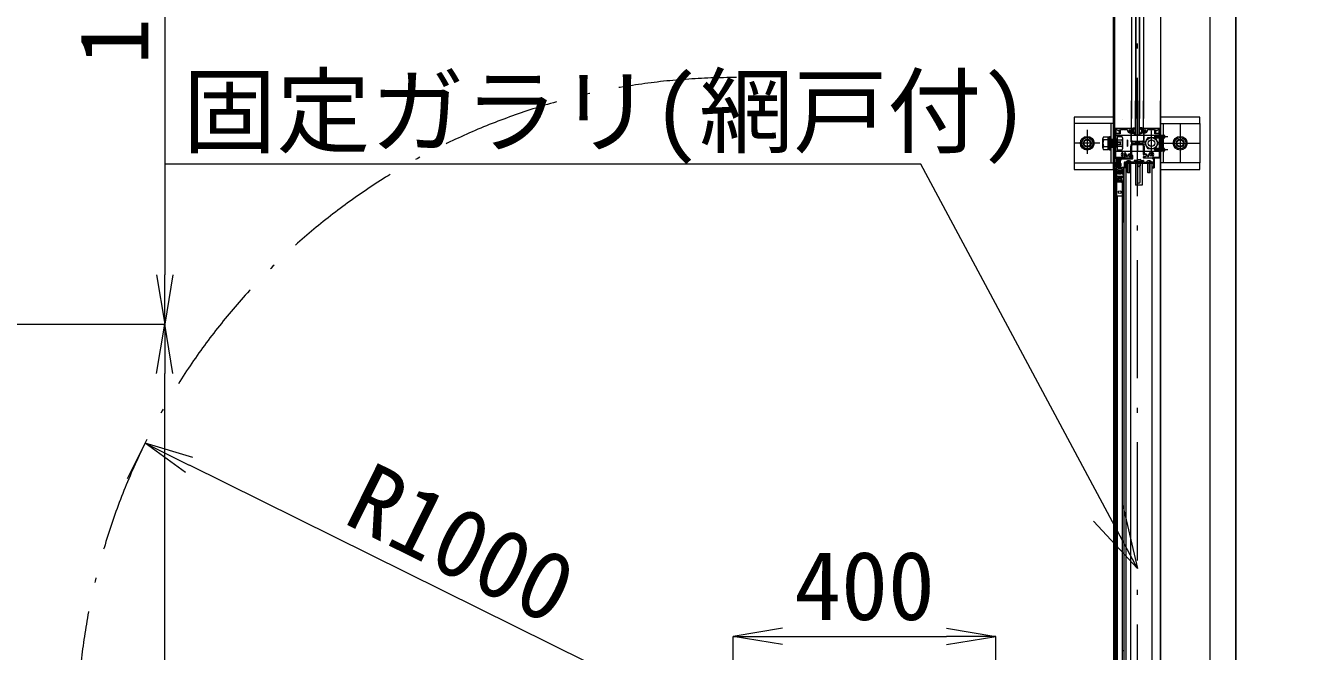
# Model space of a CAD drawing. Header units: millimetres. Extents: x -13466 to 37833, y -11727 to 34084.
# Drawn here: x 8588 to 10538, y 12564 to 13517 of the extents above; entities that cross this region are included whole.
import ezdxf

# ---------------------------------------------------------------- set-up
doc = ezdxf.new("R2010")
doc.units = ezdxf.units.MM
doc.header["$LTSCALE"] = 30
doc.header["$PDSIZE"] = 300
doc.linetypes.add('SXF_一点短鎖線', pattern=[9.25, 6, -1.5, 0.25, -1.5])
for name, color, linetype, lineweight in [('D-BMK', 2, 'SXF_一点短鎖線', 13), ('D-STR-DIM', 7, 'Continuous', 13), ('D-STR-HTXT', 7, 'Continuous', 13), ('D-STR-STR1', 2, 'Continuous', 13), ('D-STR-TXT', 7, 'Continuous', 13)]:
    doc.layers.add(name, color=color, linetype=linetype, lineweight=lineweight)
doc.styles.add('MS ゴシック', font='MS Gothic.ttf')
doc.dimstyles.new('DIM-30-F', dxfattribs={"dimscale": 30, "dimtxt": 3.5, "dimasz": 2.5, "dimexe": 0, "dimexo": 2, "dimgap": 0.8, "dimtad": 1, "dimdec": 0, "dimzin": 0, "dimdsep": 46, "dimtxsty": 'MS ゴシック', "dimblk": 'OPEN', "dimcen": 0.1, "dimaunit": 1, "dimadec": 4, "dimazin": 0, "dimtfac": 1, "dimtdec": 0, "dimtmove": 2, "dimatfit": 3, "dimldrblk": 'OPEN', "dimfxl": 1, "dimtolj": 1, "dimtzin": 0, "dimlwd": -1, "dimlwe": -1, "dimarcsym": 2})

# ---------------------------------------------------------------- blocks, each defined once
blk = doc.blocks.new('_Open')
at = {"color": 0, "linetype": 'ByBlock', "lineweight": -2}
for p, q in [((-1, 0.167), (0, 0)), ((-1, -0.167), (0, 0)), ((0, 0), (-1, 0))]:
    blk.add_line(p, q, dxfattribs=at)
blk = doc.blocks.new('*D17')
at = {"layer": 'D-STR-DIM', "color": 0, "transparency": 16777216}
for p, q in [((9606.3, 11838), (9373.9, 11838)), ((9373.9, 11713), (9373.9, 11763)), ((9606.3, 11638), (9373.9, 11638))]:
    blk.add_line(p, q, dxfattribs=at)
at = {"layer": 'Defpoints', "color": 0, "transparency": 16777216}
for p in [(9373.9, 11838), (9666.3, 11838), (9666.3, 11638)]:
    blk.add_point(p, dxfattribs=at)
at = {"layer": 'D-STR-DIM', "color": 0, "transparency": 16777216, "xscale": 75, "yscale": 75, "zscale": 75}
for p, rotation in [((9373.9, 11838), 90), ((9373.9, 11638), 270)]:
    blk.add_blockref('_Open', p, dxfattribs=dict(at, rotation=rotation))
at = {"layer": 'D-STR-DIM', "color": 0, "transparency": 16777216, "insert": (9330.1, 11738), "char_height": 105, "width": 28708.573, "attachment_point": 5, "rotation": 90, "style": 'MS ゴシック'}
blk.add_mtext('\\A1;200', dxfattribs=at)
blk = doc.blocks.new('*D18')
at = {"layer": 'D-STR-DIM', "color": 0, "transparency": 16777216}
for p, q in [((9606.3, 12438), (9373.9, 12438)), ((9373.9, 12363), (9373.9, 11913)), ((9606.3, 11838), (9373.9, 11838))]:
    blk.add_line(p, q, dxfattribs=at)
at = {"layer": 'Defpoints', "color": 0, "transparency": 16777216}
for p in [(9666.3, 12438), (9373.9, 11838), (9666.3, 11838)]:
    blk.add_point(p, dxfattribs=at)
at = {"layer": 'D-STR-DIM', "color": 0, "transparency": 16777216, "xscale": 75, "yscale": 75, "zscale": 75}
for p, rotation in [((9373.9, 12438), 90), ((9373.9, 11838), 270)]:
    blk.add_blockref('_Open', p, dxfattribs=dict(at, rotation=rotation))
at = {"layer": 'D-STR-DIM', "color": 0, "transparency": 16777216, "insert": (9297.4, 12138), "char_height": 105, "width": 28708.573, "attachment_point": 5, "rotation": 90, "style": 'MS ゴシック'}
blk.add_mtext('\\A1;600', dxfattribs=at)
blk = doc.blocks.new('*D19')
at = {"layer": 'D-STR-DIM', "color": 0, "transparency": 16777216}
for p, q in [((9666.3, 12498), (9666.3, 12587)), ((9741.3, 12587), (9991.3, 12587)), ((10066.3, 12498), (10066.3, 12587))]:
    blk.add_line(p, q, dxfattribs=at)
at = {"layer": 'Defpoints', "color": 0, "transparency": 16777216}
for p in [(10066.3, 12587), (9666.3, 12438), (10066.3, 12438)]:
    blk.add_point(p, dxfattribs=at)
at = {"layer": 'D-STR-DIM', "color": 0, "transparency": 16777216, "xscale": 75, "yscale": 75, "zscale": 75, "rotation": 180}
blk.add_blockref('_Open', (9666.3, 12587), dxfattribs=at)
at = {"layer": 'D-STR-DIM', "color": 0, "transparency": 16777216, "xscale": 75, "yscale": 75, "zscale": 75}
blk.add_blockref('_Open', (10066.3, 12587), dxfattribs=at)
at = {"layer": 'D-STR-DIM', "color": 0, "transparency": 16777216, "insert": (9866.3, 12663.5), "char_height": 105, "width": 28854.797, "attachment_point": 5, "style": 'MS ゴシック'}
blk.add_mtext('\\A1;400', dxfattribs=at)
blk = doc.blocks.new('*D20')
at = {"layer": 'D-STR-DIM', "color": 0, "transparency": 16777216}
for p, q in [((8743.3, 12827.5), (8769.9, 12881.2)), ((8837.1, 12848), (9599.1, 12471.3)), ((9692.9, 12491.8), (9666.3, 12438))]:
    blk.add_line(p, q, dxfattribs=at)
at = {"layer": 'Defpoints', "color": 0, "transparency": 16777216}
for p in [(8769.9, 12881.2), (9666.3, 12438), (9666.3, 12438)]:
    blk.add_point(p, dxfattribs=at)
at = {"layer": 'D-STR-DIM', "color": 0, "transparency": 16777216, "xscale": 75, "yscale": 75, "zscale": 75}
for p, rotation in [((8769.9, 12881.2), 153.6900675261025), ((9666.3, 12438), 333.6900675261025)]:
    blk.add_blockref('_Open', p, dxfattribs=dict(at, rotation=rotation))
at = {"layer": 'D-STR-DIM', "color": 0, "transparency": 16777216, "insert": (9252, 12728.2), "char_height": 105, "width": 46998.713, "attachment_point": 5, "rotation": 333.6901, "style": 'MS ゴシック'}
blk.add_mtext('\\A1;R1000', dxfattribs=at)
blk = doc.blocks.new('*D21')
at = {"layer": 'D-STR-DIM', "color": 0, "transparency": 16777216}
for p, q in [((8392.3, 13062.4), (8799.8, 13062.4)), ((8799.8, 11713), (8799.8, 12987.4)), ((8784.9, 11638), (8799.8, 11638))]:
    blk.add_line(p, q, dxfattribs=at)
at = {"layer": 'Defpoints', "color": 0, "transparency": 16777216}
for p in [(8332.3, 13062.4), (8799.8, 13062.4), (8724.9, 11638)]:
    blk.add_point(p, dxfattribs=at)
at = {"layer": 'D-STR-DIM', "color": 0, "transparency": 16777216, "xscale": 75, "yscale": 75, "zscale": 75}
for p, rotation in [((8799.8, 13062.4), 90), ((8799.8, 11638), 270)]:
    blk.add_blockref('_Open', p, dxfattribs=dict(at, rotation=rotation))
at = {"layer": 'D-STR-DIM', "color": 0, "transparency": 16777216, "insert": (8723.3, 12350.2), "char_height": 105, "width": 40711.096, "attachment_point": 5, "rotation": 90, "style": 'MS ゴシック'}
blk.add_mtext('\\A1;1424', dxfattribs=at)
blk = doc.blocks.new('*D22')
at = {"layer": 'D-STR-DIM', "color": 0, "transparency": 16777216}
for p, q in [((8392.3, 14138), (8799.8, 14138)), ((8799.8, 14063), (8799.8, 13137.4)), ((8392.3, 13062.4), (8799.8, 13062.4))]:
    blk.add_line(p, q, dxfattribs=at)
at = {"layer": 'Defpoints', "color": 0, "transparency": 16777216}
for p in [(8332.3, 14138), (8332.3, 13062.4), (8799.8, 13062.4)]:
    blk.add_point(p, dxfattribs=at)
at = {"layer": 'D-STR-DIM', "color": 0, "transparency": 16777216, "xscale": 75, "yscale": 75, "zscale": 75}
for p, rotation in [((8799.8, 14138), 90), ((8799.8, 13062.4), 270)]:
    blk.add_blockref('_Open', p, dxfattribs=dict(at, rotation=rotation))
at = {"layer": 'D-STR-DIM', "color": 0, "transparency": 16777216, "insert": (8723.3, 13600.2), "char_height": 105, "width": 38822.375, "attachment_point": 5, "rotation": 90, "style": 'MS ゴシック'}
blk.add_mtext('\\A1;1076', dxfattribs=at)

msp = doc.modelspace()

# ---------------------------------------------------------------- linework, layer by layer
at = {"layer": 'D-BMK', "linetype": 'SXF_一点短鎖線', "lineweight": 9}
msp.add_line((10282.306, 10482.586), (10282.306, 14994.642), dxfattribs=at)
at = {"layer": 'D-STR-HTXT', "linetype": 'Continuous'}
msp.add_line((10432.306, 11488.012), (10432.306, 14288.012), dxfattribs=at)
for points in [[(6032.306, 14288.012), (10432.306, 14288.012), (10432.306, 11488.012), (6032.306, 11488.012), (6032.306, 14288.012)], [(10282.306, 12690.158), (9952.058, 13306.012), (8801.533, 13306.012)], [(10260.124, 12786.241), (10282.306, 12690.158), (10215.055, 12762.277)]]:
    msp.add_lwpolyline(points, dxfattribs=at)
at = {"layer": 'D-STR-STR1', "linetype": 'Continuous'}
for p, q in [((10392.307, 14248.012), (10392.307, 11528.012)), ((10247.305, 14143.01), (10247.305, 11633.011)), ((10317.305, 14143.01), (10317.305, 11633.011)), ((10247.306, 13360.512), (10247.306, 14103.013)), ((10245.807, 14088.011), (10245.807, 11689.513)), ((10247.306, 14093.313), (10247.306, 13360.512)), ((10273.306, 13720.829), (10273.306, 13375.608)), ((10279.306, 13730.029), (10279.306, 13375.608)), ((10279.806, 13730.029), (10279.806, 13375.608)), ((10284.806, 13730.029), (10284.806, 13375.608)), ((10285.306, 13730.029), (10285.306, 13375.608)), ((10291.306, 13720.829), (10291.306, 13375.608)), ((10245.806, 13352.712), (10245.806, 13658.012)), ((10247.306, 13660.212), (10247.306, 13350.512)), ((10247.306, 13641.512), (10247.306, 13369.212)), ((10317.306, 13615.812), (10317.306, 13375.608)), ((10245.806, 13407.962), (10245.806, 13412.128)), ((10245.806, 13407.962), (10245.806, 13411.962)), ((10247.306, 13412.816), (10247.306, 13407.962)), ((10247.306, 13360.212), (10247.306, 13402.818)), ((10273.306, 13359.712), (10273.306, 13402.818)), ((10279.306, 13350.512), (10279.306, 13402.818)), ((10279.806, 13350.512), (10279.806, 13402.818)), ((10284.806, 13350.512), (10284.806, 13402.818)), ((10285.306, 13350.512), (10285.306, 13402.818)), ((10291.306, 13359.712), (10291.306, 13402.818)), ((10317.306, 13360.212), (10317.306, 13402.818)), ((10247.306, 13389.083), (10247.306, 13389.091)), ((10317.306, 13397.004), (10317.306, 13397.045)), ((10317.306, 13381.422), (10317.306, 13381.381)), ((10245.806, 13372.883), (10245.636, 13372.712)), ((10247.306, 13350.512), (10247.306, 13375.608)), ((10247.306, 13315.812), (10247.306, 13360.212)), ((10247.606, 13360.512), (10250.306, 13360.512)), ((10272.506, 13360.512), (10247.606, 13360.512)), ((10250.306, 13360.512), (10250.306, 13359.512)), ((10272.506, 13360.512), (10250.406, 13360.512)), ((10250.406, 13360.512), (10250.406, 13359.712)), ((10260.156, 13374.263), (10260.156, 13374.239)), ((10260.156, 13374.263), (10260.156, 13374.239)), ((10272.306, 13360.512), (10273.306, 13360.512)), ((10272.47, 13360.819), (10278.656, 13361.958)), ((10273.306, 13357.962), (10273.306, 13360.512)), ((10273.514, 13361.011), (10274.013, 13360.512)), ((10274.013, 13360.512), (10276.324, 13358.202)), ((10275.007, 13361.286), (10275.781, 13360.512)), ((10275.781, 13360.512), (10277.175, 13359.118)), ((10279.306, 13361.162), (10276.46, 13358.433)), ((10276.5, 13361.561), (10277.548, 13360.512)), ((10277.548, 13360.512), (10278.077, 13359.983)), ((10277.993, 13361.836), (10278.98, 13360.849)), ((10285.306, 13361.481), (10285.306, 13361.162)), ((10285.306, 13361.162), (10288.153, 13358.433)), ((10286.62, 13361.836), (10285.633, 13360.849)), ((10292.143, 13360.819), (10285.956, 13361.958)), ((10287.065, 13360.512), (10286.536, 13359.983)), ((10288.113, 13361.561), (10287.065, 13360.512)), ((10288.832, 13360.512), (10287.438, 13359.118)), ((10290.6, 13360.512), (10288.289, 13358.202)), ((10289.606, 13361.286), (10288.832, 13360.512)), ((10291.099, 13361.011), (10290.6, 13360.512)), ((10292.306, 13360.512), (10291.306, 13360.512)), ((10291.306, 13357.962), (10291.306, 13360.512)), ((10314.206, 13360.512), (10292.106, 13360.512)), ((10317.006, 13360.512), (10292.106, 13360.512)), ((10314.206, 13359.712), (10314.206, 13360.512)), ((10314.306, 13359.512), (10314.306, 13360.512)), ((10314.306, 13360.512), (10317.006, 13360.512)), ((10317.306, 13360.212), (10317.306, 13315.812)), ((10247.306, 13334.512), (10247.306, 13341.512)), ((10247.306, 13341.512), (10248.806, 13340.012)), ((10255.706, 13352.312), (10248.706, 13352.312)), ((10248.706, 13352.312), (10248.706, 13317.912)), ((10248.706, 13350.512), (10318.706, 13350.512)), ((10248.706, 13325.512), (10248.706, 13350.512)), ((10251.706, 13344.012), (10248.706, 13344.012)), ((10251.706, 13339.898), (10248.706, 13342.898)), ((10251.706, 13338.13), (10248.706, 13341.13)), ((10250.306, 13359.512), (10249.306, 13359.512)), ((10249.306, 13359.512), (10249.306, 13354.512)), ((10251.706, 13341.665), (10249.36, 13344.012)), ((10250.306, 13353.512), (10253.806, 13353.512)), ((10250.406, 13359.712), (10252.506, 13357.612)), ((10251.706, 13343.433), (10251.127, 13344.012)), ((10251.706, 13325.512), (10251.706, 13350.512)), ((10258.974, 13348.012), (10251.706, 13348.012)), ((10251.706, 13328.012), (10251.706, 13348.012)), ((10251.706, 13343.012), (10258.974, 13343.012)), ((10252.506, 13357.612), (10254.106, 13357.612)), ((10254.106, 13357.612), (10254.106, 13358.512)), ((10254.106, 13358.512), (10256.406, 13358.512)), ((10254.306, 13356.912), (10254.306, 13358.412)), ((10254.306, 13358.412), (10255.706, 13358.412)), ((10254.806, 13356.912), (10254.306, 13356.912)), ((10254.806, 13354.512), (10254.806, 13356.912)), ((10256.006, 13358.112), (10256.006, 13352.612)), ((10256.406, 13358.512), (10256.406, 13359.112)), ((10256.406, 13359.112), (10260.848, 13359.112)), ((10259.831, 13330.512), (10259.831, 13345.512)), ((10261.765, 13359.112), (10266.106, 13359.112)), ((10267.806, 13342.012), (10266.806, 13343.012)), ((10266.806, 13343.012), (10266.806, 13333.012)), ((10267.106, 13358.112), (10267.106, 13356.912)), ((10267.806, 13334.012), (10267.806, 13342.012)), ((10269.498, 13357.956), (10271.256, 13356.198)), ((10273.306, 13357.962), (10269.507, 13357.962)), ((10269.906, 13358.312), (10272.306, 13358.312)), ((10269.906, 13358.312), (10272.306, 13358.312)), ((10272.306, 13355.512), (10269.906, 13355.512)), ((10272.306, 13355.512), (10269.906, 13355.512)), ((10269.906, 13354.112), (10270.906, 13354.112)), ((10270.623, 13356.198), (10273.306, 13356.198)), ((10271.259, 13357.962), (10273.024, 13356.198)), ((10271.906, 13353.112), (10271.906, 13342.512)), ((10272.306, 13358.312), (10272.306, 13358.112)), ((10272.306, 13358.312), (10272.306, 13358.112)), ((10272.306, 13358.112), (10272.506, 13358.112)), ((10272.306, 13358.112), (10272.506, 13358.112)), ((10272.506, 13355.712), (10272.306, 13355.712)), ((10272.306, 13355.712), (10272.306, 13355.512)), ((10272.506, 13355.712), (10272.306, 13355.712)), ((10272.306, 13355.712), (10272.306, 13355.512)), ((10273.027, 13357.962), (10279, 13351.99)), ((10273.306, 13358.912), (10273.306, 13359.712)), ((10273.306, 13358.912), (10273.306, 13359.712)), ((10273.306, 13359.451), (10276.306, 13356.451)), ((10273.306, 13356.198), (10273.306, 13353.717)), ((10273.306, 13355.915), (10276.567, 13352.654)), ((10273.306, 13342.512), (10273.306, 13354.912)), ((10273.306, 13342.512), (10273.306, 13354.912)), ((10273.306, 13354.148), (10273.946, 13353.508)), ((10273.306, 13353.717), (10278.652, 13351.976)), ((10276.306, 13358.072), (10276.306, 13355.853)), ((10279.306, 13352.762), (10276.46, 13355.492)), ((10279.306, 13352.451), (10279.306, 13352.762)), ((10285.306, 13350.512), (10279.306, 13350.512)), ((10282.306, 13329.918), (10282.306, 13352.227)), ((10285.306, 13352.762), (10288.153, 13355.492)), ((10285.306, 13352.451), (10285.306, 13352.762)), ((10291.586, 13357.962), (10285.613, 13351.99)), ((10291.306, 13353.717), (10285.961, 13351.976)), ((10291.306, 13355.915), (10288.046, 13352.654)), ((10291.306, 13359.451), (10288.306, 13356.451)), ((10288.306, 13358.072), (10288.306, 13355.853)), ((10291.306, 13354.148), (10290.667, 13353.508)), ((10291.306, 13359.712), (10291.306, 13358.912)), ((10291.306, 13359.712), (10291.306, 13358.912)), ((10291.306, 13357.962), (10295.106, 13357.962)), ((10291.306, 13356.198), (10291.306, 13353.717)), ((10293.99, 13356.198), (10291.306, 13356.198)), ((10291.306, 13354.912), (10291.306, 13342.512)), ((10291.306, 13354.912), (10291.306, 13342.512)), ((10293.353, 13357.962), (10291.589, 13356.198)), ((10292.106, 13358.112), (10292.306, 13358.112)), ((10292.106, 13358.112), (10292.306, 13358.112)), ((10292.306, 13355.712), (10292.106, 13355.712)), ((10292.306, 13355.712), (10292.106, 13355.712)), ((10292.306, 13358.112), (10292.306, 13358.312)), ((10292.306, 13358.312), (10294.706, 13358.312)), ((10292.306, 13358.112), (10292.306, 13358.312)), ((10292.306, 13358.312), (10294.706, 13358.312)), ((10292.306, 13355.512), (10292.306, 13355.712)), ((10292.306, 13355.512), (10292.306, 13355.712)), ((10294.706, 13355.512), (10292.306, 13355.512)), ((10294.706, 13355.512), (10292.306, 13355.512)), ((10292.706, 13342.512), (10292.706, 13353.112)), ((10295.115, 13357.956), (10293.356, 13356.198)), ((10293.706, 13354.112), (10294.706, 13354.112)), ((10293.706, 13338.012), (10298.706, 13346.673)), ((10297.506, 13356.912), (10297.506, 13358.112)), ((10298.506, 13359.112), (10302.848, 13359.112)), ((10298.706, 13346.673), (10308.706, 13346.673)), ((10303.706, 13318.674), (10303.706, 13357.351)), ((10303.765, 13359.112), (10308.206, 13359.112)), ((10308.206, 13359.112), (10308.206, 13358.512)), ((10308.206, 13358.512), (10310.506, 13358.512)), ((10308.306, 13348.012), (10310.306, 13350.012)), ((10308.306, 13348.012), (10310.306, 13346.012)), ((10308.606, 13352.612), (10308.606, 13358.112)), ((10308.706, 13346.673), (10313.706, 13338.012)), ((10308.906, 13358.412), (10310.306, 13358.412)), ((10315.906, 13352.312), (10308.906, 13352.312)), ((10310.306, 13356.912), (10309.806, 13356.912)), ((10309.806, 13356.912), (10309.806, 13354.512)), ((10310.306, 13358.412), (10310.306, 13356.912)), ((10310.506, 13358.512), (10310.506, 13357.612)), ((10310.506, 13357.612), (10312.106, 13357.612)), ((10310.806, 13353.512), (10314.306, 13353.512)), ((10312.106, 13357.612), (10314.206, 13359.712)), ((10315.306, 13359.512), (10314.306, 13359.512)), ((10315.306, 13354.512), (10315.306, 13359.512)), ((10315.906, 13317.912), (10315.906, 13352.312)), ((10317.306, 13358.012), (10317.306, 13318.012)), ((10318.706, 13350.512), (10318.706, 13325.512)), ((10247.306, 13334.512), (10248.806, 13336.012)), ((10248.706, 13340.012), (10251.706, 13340.012)), ((10250.056, 13338.012), (10248.706, 13339.362)), ((10251.706, 13334.594), (10248.706, 13337.594)), ((10248.706, 13336.012), (10251.706, 13336.012)), ((10251.706, 13332.827), (10248.706, 13335.827)), ((10250.753, 13332.012), (10248.706, 13334.059)), ((10248.985, 13332.012), (10248.706, 13332.291)), ((10251.706, 13332.012), (10248.706, 13332.012)), ((10318.706, 13325.512), (10248.706, 13325.512)), ((10248.806, 13336.012), (10248.806, 13340.012)), ((10248.806, 13340.012), (10256.204, 13340.012)), ((10248.806, 13339.512), (10256.806, 13339.512)), ((10248.806, 13336.512), (10256.806, 13336.512)), ((10248.806, 13336.012), (10256.204, 13336.012)), ((10251.706, 13336.362), (10250.056, 13338.012)), ((10258.974, 13333.012), (10251.706, 13333.012)), ((10251.706, 13328.012), (10258.974, 13328.012)), ((10256.704, 13339.512), (10256.204, 13340.012)), ((10256.204, 13336.012), (10256.704, 13336.512)), ((10256.306, 13336.012), (10256.306, 13340.012)), ((10256.806, 13336.512), (10256.806, 13339.512)), ((10259.113, 13321.512), (10258.806, 13321.012)), ((10259.806, 13322.012), (10259.306, 13321.512)), ((10259.306, 13316.012), (10259.306, 13321.512)), ((10263.306, 13321.512), (10259.306, 13321.512)), ((10259.806, 13316.012), (10259.806, 13322.012)), ((10259.806, 13322.012), (10262.806, 13322.012)), ((10262.806, 13316.012), (10262.806, 13322.012)), ((10263.306, 13321.512), (10262.806, 13322.012)), ((10263.306, 13316.012), (10263.306, 13321.512)), ((10263.806, 13321.012), (10263.5, 13321.512)), ((10266.806, 13333.012), (10267.806, 13334.012)), ((10269.906, 13321.912), (10271.106, 13321.912)), ((10271.906, 13322.712), (10271.906, 13333.512)), ((10272.653, 13338.012), (10291.304, 13338.012)), ((10273.306, 13333.512), (10273.306, 13321.112)), ((10281.848, 13340.512), (10275.306, 13340.512)), ((10275.306, 13336.912), (10275.306, 13338.512)), ((10275.306, 13338.512), (10276.806, 13338.512)), ((10281.848, 13335.512), (10275.306, 13335.512)), ((10275.906, 13338.512), (10277.306, 13338.512)), ((10276.806, 13338.512), (10276.806, 13337.512)), ((10276.806, 13337.512), (10282.306, 13337.512)), ((10277.306, 13338.512), (10277.306, 13338.212)), ((10277.306, 13338.212), (10278.806, 13338.212)), ((10278.806, 13338.212), (10278.806, 13339.112)), ((10278.806, 13339.112), (10285.806, 13339.112)), ((10282.306, 13339.035), (10282.306, 13326.171)), ((10282.306, 13337.512), (10287.806, 13337.512)), ((10289.306, 13340.512), (10282.765, 13340.512)), ((10289.306, 13335.512), (10282.765, 13335.512)), ((10285.806, 13339.112), (10285.806, 13338.212)), ((10285.806, 13338.212), (10287.306, 13338.212)), ((10287.306, 13338.212), (10287.306, 13338.512)), ((10287.306, 13338.512), (10288.706, 13338.512)), ((10287.806, 13337.512), (10287.806, 13338.512)), ((10287.806, 13338.512), (10289.306, 13338.512)), ((10289.306, 13338.512), (10289.306, 13336.912)), ((10291.306, 13321.112), (10291.306, 13333.512)), ((10292.706, 13333.512), (10292.706, 13322.712)), ((10293.506, 13321.912), (10294.706, 13321.912)), ((10298.706, 13329.352), (10293.706, 13338.012)), ((10308.706, 13329.352), (10298.706, 13329.352)), ((10301.113, 13321.512), (10300.806, 13321.012)), ((10305.806, 13321.012), (10305.5, 13321.512)), ((10308.306, 13328.012), (10310.306, 13330.012)), ((10308.306, 13328.012), (10310.306, 13326.012)), ((10313.706, 13338.012), (10308.706, 13329.352)), ((10247.306, 13315.812), (10247.306, 13315.512)), ((10247.606, 13315.512), (10272.506, 13315.512)), ((10272.506, 13315.512), (10247.606, 13315.512)), ((10247.706, 13307.262), (10247.706, 13303.762)), ((10250.306, 13308.762), (10249.206, 13308.762)), ((10250.306, 13302.262), (10249.206, 13302.262)), ((10249.706, 13316.912), (10258.174, 13316.912)), ((10250.306, 13299.512), (10250.306, 13315.512)), ((10250.306, 13308.762), (10250.306, 13302.262)), ((10250.306, 13307.262), (10256.806, 13307.262)), ((10250.306, 13306.762), (10257.306, 13306.762)), ((10250.306, 13304.262), (10257.306, 13304.262)), ((10250.306, 13303.762), (10256.806, 13303.762)), ((10251.806, 13315.512), (10251.806, 13305.812)), ((10251.806, 13315.512), (10251.806, 13305.812)), ((10273.506, 13315.512), (10251.806, 13315.512)), ((10251.806, 13301.512), (10251.806, 13309.512)), ((10251.806, 13305.212), (10251.806, 13300.512)), ((10253.306, 13313.512), (10253.306, 13310.512)), ((10253.806, 13310.512), (10253.306, 13310.512)), ((10253.306, 13309.512), (10253.806, 13309.512)), ((10253.306, 13309.512), (10253.306, 13301.512)), ((10258.506, 13314.012), (10253.806, 13314.012)), ((10254.306, 13313.012), (10256.806, 13313.012)), ((10254.306, 13300.512), (10254.306, 13313.012)), ((10255.806, 13312.012), (10255.806, 13301.712)), ((10256.806, 13312.012), (10255.806, 13312.012)), ((10255.806, 13301.712), (10262.106, 13301.712)), ((10256.806, 13307.262), (10256.806, 13303.762)), ((10256.806, 13307.262), (10257.306, 13306.762)), ((10257.306, 13304.262), (10256.806, 13303.762)), ((10259.306, 13316.012), (10257.306, 13314.012)), ((10265.306, 13314.012), (10257.306, 13314.012)), ((10257.306, 13304.262), (10257.306, 13306.762)), ((10258.806, 13321.012), (10259.113, 13320.512)), ((10274.206, 13314.012), (10259.106, 13314.012)), ((10263.306, 13316.012), (10259.306, 13316.012)), ((10260.806, 13318.819), (10261.306, 13318.512)), ((10261.306, 13318.512), (10261.806, 13318.819)), ((10262.106, 13308.512), (10262.106, 13301.712)), ((10268.506, 13309.012), (10262.606, 13309.012)), ((10263.306, 13316.012), (10265.306, 13314.012)), ((10263.306, 13307.512), (10306.606, 13307.512)), ((10263.306, 13301.512), (10263.306, 13307.512)), ((10263.5, 13320.512), (10263.806, 13321.012)), ((10264.306, 13307.512), (10264.306, 12468.512)), ((10265.056, 13321.012), (10265.056, 13318.537)), ((10265.306, 13309.012), (10265.306, 13309.726)), ((10267.056, 13293.512), (10267.056, 13309.012)), ((10267.106, 13318.537), (10267.106, 13319.112)), ((10267.556, 13293.012), (10267.556, 13309.012)), ((10277.106, 13309.012), (10269.106, 13309.012)), ((10272.306, 13320.512), (10269.906, 13320.512)), ((10269.906, 13317.712), (10272.306, 13317.712)), ((10270.056, 13293.012), (10270.056, 13309.012)), ((10270.556, 13293.512), (10270.556, 13309.012)), ((10274.206, 13320.112), (10271.706, 13320.112)), ((10273.506, 13318.112), (10271.706, 13318.112)), ((10271.806, 13307.512), (10271.806, 12468.512)), ((10272.306, 13320.312), (10272.306, 13320.512)), ((10272.506, 13320.312), (10272.306, 13320.312)), ((10272.306, 13317.712), (10272.306, 13317.912)), ((10272.306, 13317.912), (10272.506, 13317.912)), ((10272.306, 13309.012), (10272.306, 13309.726)), ((10273.306, 13317.112), (10273.306, 13316.312)), ((10273.506, 13318.112), (10273.506, 13315.512)), ((10274.706, 13319.612), (10274.706, 13314.512)), ((10277.106, 13311.512), (10277.106, 13309.012)), ((10279.506, 13312.012), (10277.606, 13312.012)), ((10279.506, 13310.812), (10278.306, 13310.812)), ((10278.306, 13310.812), (10278.306, 13309.012)), ((10284.006, 13309.012), (10278.306, 13309.012)), ((10279.306, 13310.612), (10279.306, 13274.012)), ((10279.306, 13310.612), (10289.306, 13310.612)), ((10279.306, 13310.612), (10279.306, 13309.012)), ((10280.806, 13310.612), (10280.806, 13311.712)), ((10280.806, 13310.612), (10287.806, 13310.612)), ((10280.806, 13310.612), (10287.806, 13310.612)), ((10282.306, 13313.212), (10286.306, 13313.212)), ((10282.306, 13310.612), (10282.306, 13303.112)), ((10282.306, 13303.112), (10282.806, 13302.612)), ((10282.306, 13303.112), (10286.306, 13303.112)), ((10282.806, 13310.612), (10282.806, 13302.612)), ((10285.806, 13302.612), (10282.806, 13302.612)), ((10290.306, 13309.012), (10284.606, 13309.012)), ((10285.806, 13310.612), (10285.806, 13302.612)), ((10285.806, 13302.612), (10286.306, 13303.112)), ((10286.207, 13310.612), (10287.807, 13309.012)), ((10286.306, 13310.612), (10286.306, 13303.112)), ((10287.621, 13310.612), (10289.221, 13309.012)), ((10287.806, 13310.612), (10287.806, 13311.712)), ((10289.106, 13312.012), (10291.006, 13312.012)), ((10289.106, 13310.812), (10290.306, 13310.812)), ((10289.306, 13310.612), (10289.306, 13274.012)), ((10289.306, 13310.612), (10289.306, 13309.012)), ((10290.306, 13310.812), (10290.306, 13309.012)), ((10291.306, 13316.312), (10291.306, 13317.112)), ((10291.506, 13311.512), (10291.506, 13309.012)), ((10291.506, 13309.012), (10299.506, 13309.012)), ((10292.306, 13320.312), (10292.106, 13320.312)), ((10292.106, 13317.912), (10292.306, 13317.912)), ((10317.006, 13315.512), (10292.106, 13315.512)), ((10294.706, 13320.512), (10292.306, 13320.512)), ((10292.306, 13320.512), (10292.306, 13320.312)), ((10292.306, 13317.912), (10292.306, 13317.712)), ((10292.306, 13317.712), (10294.706, 13317.712)), ((10296.306, 13309.012), (10296.306, 13309.726)), ((10297.506, 13319.112), (10297.506, 13318.537)), ((10298.056, 13293.512), (10298.056, 13309.012)), ((10298.556, 13293.012), (10298.556, 13309.012)), ((10299.556, 13318.537), (10299.556, 13321.012)), ((10306.606, 13309.012), (10300.106, 13309.012)), ((10300.806, 13321.012), (10301.113, 13320.512)), ((10301.056, 13293.012), (10301.056, 13309.012)), ((10301.556, 13293.512), (10301.556, 13309.012)), ((10302.806, 13318.819), (10303.306, 13318.512)), ((10303.306, 13318.512), (10303.806, 13318.819)), ((10303.306, 13309.012), (10303.306, 13309.726)), ((10304.306, 13307.512), (10304.306, 12468.512)), ((10307.806, 13315.512), (10305.306, 13315.512)), ((10306.606, 13314.512), (10305.306, 13314.512)), ((10305.5, 13320.512), (10305.806, 13321.012)), ((10306.439, 13316.912), (10314.906, 13316.912)), ((10306.606, 13314.512), (10306.606, 13309.012)), ((10306.606, 13307.512), (10306.606, 13301.512)), ((10307.806, 13315.512), (10307.806, 13300.512)), ((10317.306, 13315.812), (10317.306, 13315.002)), ((10317.306, 12460.212), (10317.306, 13314.204)), ((10248.806, 13286.012), (10248.806, 13299.012)), ((10248.806, 12490.012), (10248.806, 13286.012)), ((10249.306, 13299.512), (10250.306, 13299.512)), ((10249.306, 13285.512), (10250.806, 13285.512)), ((10252.806, 13294.512), (10249.806, 13294.512)), ((10249.806, 13294.512), (10249.806, 13292.012)), ((10249.806, 13292.012), (10251.306, 13292.012)), ((10250.006, 13295.512), (10250.006, 13298.012)), ((10250.006, 13298.012), (10250.306, 13298.012)), ((10250.006, 13295.512), (10252.806, 13295.512)), ((10250.006, 13291.012), (10250.006, 13288.212)), ((10250.006, 13291.012), (10251.306, 13291.012)), ((10250.306, 13298.012), (10250.306, 13299.512)), ((10250.306, 13295.512), (10250.306, 13298.012)), ((10250.306, 13294.512), (10250.306, 13292.912)), ((10260.306, 13292.912), (10250.306, 13292.912)), ((10250.306, 13292.912), (10250.306, 13257.512)), ((10250.806, 13279.012), (10250.806, 13285.512)), ((10259.606, 13287.212), (10251.006, 13287.212)), ((10251.306, 13292.012), (10251.306, 13291.012)), ((10251.806, 13300.512), (10254.506, 13300.512)), ((10251.806, 13297.012), (10251.806, 13298.112)), ((10251.806, 13297.012), (10260.306, 13297.012)), ((10251.806, 13297.012), (10258.806, 13297.012)), ((10251.806, 13284.682), (10251.806, 13283.512)), ((10251.806, 13283.512), (10252.506, 13283.012)), ((10252.506, 13283.012), (10251.806, 13282.512)), ((10251.806, 13282.512), (10251.806, 13280.512)), ((10252.806, 13295.512), (10257.806, 13295.512)), ((10252.806, 13294.512), (10252.806, 13295.512)), ((10257.806, 13294.512), (10252.806, 13294.512)), ((10253.306, 13285.712), (10252.806, 13285.712)), ((10253.806, 13301.512), (10253.306, 13301.512)), ((10253.306, 13299.612), (10257.306, 13299.612)), ((10253.306, 13297.012), (10253.306, 13291.512)), ((10253.306, 13291.512), (10253.806, 13291.012)), ((10253.306, 13291.512), (10257.306, 13291.512)), ((10253.806, 13286.212), (10253.306, 13285.712)), ((10253.806, 13297.012), (10253.806, 13291.012)), ((10256.806, 13291.012), (10253.806, 13291.012)), ((10254.306, 13285.712), (10253.806, 13286.212)), ((10254.306, 13301.012), (10254.306, 13300.512)), ((10263.806, 13300.512), (10254.306, 13300.512)), ((10254.806, 13286.212), (10254.306, 13285.712)), ((10255.306, 13285.712), (10254.806, 13286.212)), ((10255.806, 13286.212), (10255.306, 13285.712)), ((10256.306, 13285.712), (10255.806, 13286.212)), ((10256.806, 13286.212), (10256.306, 13285.712)), ((10256.806, 13297.012), (10256.806, 13291.012)), ((10256.806, 13291.012), (10257.306, 13291.512)), ((10257.306, 13285.712), (10256.806, 13286.212)), ((10257.306, 13297.012), (10257.306, 13291.512)), ((10259.306, 13285.712), (10257.306, 13285.712)), ((10257.806, 13295.512), (10257.806, 13294.512)), ((10257.806, 13295.512), (10260.606, 13295.512)), ((10257.806, 13294.512), (10260.806, 13294.512)), ((10258.806, 13297.012), (10258.806, 13298.112)), ((10259.306, 13292.012), (10259.306, 13291.012)), ((10259.306, 13292.012), (10260.806, 13292.012)), ((10259.306, 13291.012), (10260.606, 13291.012)), ((10259.306, 13285.712), (10259.806, 13285.512)), ((10259.806, 13285.512), (10261.306, 13285.512)), ((10260.306, 13299.512), (10260.306, 13298.012)), ((10260.306, 13299.512), (10261.306, 13299.512)), ((10260.306, 13298.012), (10260.606, 13298.012)), ((10260.306, 13297.012), (10260.306, 13295.512)), ((10260.306, 13294.512), (10260.306, 13292.912)), ((10260.306, 13292.912), (10260.306, 13257.512)), ((10260.606, 13295.512), (10260.606, 13298.012)), ((10260.606, 13291.012), (10260.606, 13288.212)), ((10260.806, 13294.512), (10260.806, 13292.012)), ((10261.806, 13286.012), (10261.806, 13299.012)), ((10261.806, 12490.012), (10261.806, 13286.012)), ((10263.806, 13301.512), (10263.306, 13301.512)), ((10267.556, 13293.012), (10267.056, 13293.512)), ((10267.056, 13293.512), (10270.556, 13293.512)), ((10270.056, 13293.012), (10267.556, 13293.012)), ((10270.556, 13293.512), (10270.056, 13293.012)), ((10282.056, 13300.762), (10282.056, 13279.262)), ((10286.556, 13279.262), (10286.556, 13300.762)), ((10298.556, 13293.012), (10298.056, 13293.512)), ((10298.056, 13293.512), (10301.556, 13293.512)), ((10301.056, 13293.012), (10298.556, 13293.012)), ((10301.556, 13293.512), (10301.056, 13293.012)), ((10306.606, 13301.512), (10304.806, 13301.512)), ((10304.806, 13300.512), (10307.806, 13300.512)), ((10250.806, 12497.012), (10250.806, 13279.012)), ((10258.056, 13278.512), (10251.306, 13278.512)), ((10254.806, 13279.512), (10252.806, 13279.512)), ((10254.806, 13279.512), (10255.306, 13280.212)), ((10255.306, 13280.212), (10255.806, 13279.512)), ((10258.006, 13279.512), (10255.806, 13279.512)), ((10258.056, 13281.012), (10257.605, 13281.012)), ((10258.006, 13279.512), (10257.605, 13281.012)), ((10259.306, 12496.333), (10259.306, 13279.762)), ((10289.306, 13274.012), (10279.306, 13274.012)), ((10260.306, 13257.512), (10250.306, 13257.512)), ((10251.806, 12497.512), (10251.806, 13257.512))]:
    msp.add_line(p, q, dxfattribs=at)
at = {"layer": 'D-STR-STR1', "linetype": 'Continuous', "lineweight": 9}
for p, q in [((10245.806, 13378.012), (10185.806, 13378.012)), ((10185.806, 13378.012), (10185.806, 13368.012)), ((10245.806, 13368.012), (10185.806, 13368.012)), ((10185.806, 13368.012), (10185.806, 13308.012)), ((10241.806, 13368.012), (10241.806, 13308.012)), ((10245.806, 13368.012), (10245.806, 13378.012)), ((10245.806, 13308.012), (10245.806, 13368.012)), ((10377.306, 13378.012), (10317.306, 13378.012)), ((10317.306, 13378.012), (10317.306, 13298.012)), ((10317.306, 13368.012), (10377.306, 13368.012)), ((10317.306, 13308.012), (10317.306, 13368.012)), ((10317.306, 13360.212), (10317.306, 13315.812)), ((10321.306, 13368.012), (10321.306, 13308.012)), ((10347.306, 13367.351), (10347.306, 13308.674)), ((10377.306, 13368.012), (10377.306, 13378.012)), ((10377.306, 13368.012), (10377.306, 13308.012)), ((10200.806, 13346.673), (10195.806, 13338.012)), ((10210.806, 13346.673), (10200.806, 13346.673)), ((10205.806, 13358.504), (10205.806, 13321.88)), ((10215.806, 13338.012), (10210.806, 13346.673)), ((10229.681, 13330.512), (10229.681, 13345.512)), ((10230.539, 13347.812), (10237.806, 13347.812)), ((10237.806, 13343.012), (10230.539, 13343.012)), ((10237.806, 13328.212), (10237.806, 13347.812)), ((10239.806, 13347.212), (10237.806, 13347.212)), ((10239.806, 13348.512), (10241.806, 13348.512)), ((10239.806, 13327.512), (10239.806, 13348.512)), ((10239.806, 13348.512), (10239.806, 13327.512)), ((10239.806, 13328.212), (10239.806, 13347.812)), ((10239.806, 13328.812), (10239.806, 13347.212)), ((10241.806, 13327.512), (10241.806, 13348.512)), ((10241.806, 13344.012), (10245.806, 13344.012)), ((10242.797, 13344.012), (10241.806, 13343.021)), ((10242.565, 13342.012), (10241.806, 13341.254)), ((10244.333, 13342.012), (10241.806, 13339.486)), ((10245.806, 13341.718), (10242.101, 13338.012)), ((10243.565, 13343.012), (10242.565, 13342.012)), ((10244.565, 13344.012), (10243.565, 13343.012)), ((10245.333, 13343.012), (10244.333, 13342.012)), ((10245.806, 13343.486), (10245.333, 13343.012)), ((10328.415, 13348.012), (10307.627, 13348.012)), ((10308.306, 13348.012), (10310.306, 13350.012)), ((10308.306, 13348.012), (10310.306, 13346.012)), ((10321.306, 13350.012), (10310.306, 13350.012)), ((10321.306, 13346.012), (10310.306, 13346.012)), ((10321.306, 13351.512), (10321.306, 13344.512)), ((10321.306, 13351.012), (10321.306, 13345.012)), ((10321.306, 13327.512), (10321.306, 13348.512)), ((10225.145, 13338.012), (10186.468, 13338.012)), ((10195.806, 13338.012), (10200.806, 13329.352)), ((10200.806, 13329.352), (10210.806, 13329.352)), ((10210.806, 13329.352), (10215.806, 13338.012)), ((10230.539, 13333.012), (10237.806, 13333.012)), ((10237.806, 13328.212), (10230.539, 13328.212)), ((10239.806, 13328.812), (10237.806, 13328.812)), ((10241.806, 13327.512), (10239.806, 13327.512)), ((10242.101, 13338.012), (10241.806, 13337.718)), ((10243.868, 13338.012), (10241.806, 13335.95)), ((10245.636, 13338.012), (10241.806, 13334.183)), ((10242.404, 13333.012), (10241.806, 13332.415)), ((10241.806, 13332.012), (10245.806, 13332.012)), ((10243.404, 13334.012), (10242.404, 13333.012)), ((10244.172, 13333.012), (10243.172, 13332.012)), ((10245.806, 13336.415), (10243.404, 13334.012)), ((10245.806, 13339.95), (10243.868, 13338.012)), ((10245.172, 13334.012), (10244.172, 13333.012)), ((10245.806, 13332.879), (10244.94, 13332.012)), ((10245.806, 13334.647), (10245.172, 13334.012)), ((10245.806, 13338.183), (10245.636, 13338.012)), ((10328.415, 13328.012), (10307.627, 13328.012)), ((10308.306, 13328.012), (10310.306, 13330.012)), ((10308.306, 13328.012), (10310.306, 13326.012)), ((10321.306, 13330.012), (10310.306, 13330.012)), ((10321.306, 13326.012), (10310.306, 13326.012)), ((10317.306, 13338.012), (10374.634, 13338.012)), ((10321.306, 13331.512), (10321.306, 13324.512)), ((10321.306, 13331.012), (10321.306, 13325.012)), ((10327.968, 13338.012), (10376.645, 13338.012)), ((10185.806, 13308.012), (10245.806, 13308.012)), ((10185.806, 13308.012), (10185.806, 13298.012)), ((10245.806, 13298.012), (10245.806, 13308.012)), ((10377.306, 13308.012), (10317.306, 13308.012)), ((10377.306, 13298.012), (10377.306, 13308.012)), ((10185.806, 13298.012), (10245.806, 13298.012)), ((10317.306, 13298.012), (10377.306, 13298.012))]:
    msp.add_line(p, q, dxfattribs=at)
for centre, radius in [((10205.806, 13338.012), 10.5), ((10205.806, 13338.012), 8.66), ((10205.806, 13338.012), 6), ((10205.806, 13338.012), 5), ((10347.306, 13338.012), 10.5), ((10347.306, 13338.012), 8.66), ((10347.306, 13338.012), 6), ((10347.306, 13338.012), 5)]:
    msp.add_circle(centre, radius, dxfattribs=at)
at = {"layer": 'D-STR-STR1', "linetype": 'Continuous'}
for centre, radius in [((10303.706, 13338.012), 8.66), ((10303.706, 13338.012), 5), ((10255.351, 13283.007), 2.75), ((10254.218, 13283.744), 0.2), ((10256.031, 13284.254), 0.2), ((10256.881, 13282.498), 0.2), ((10255.306, 13263.512), 2.25), ((10253.765, 13281.874), 0.2), ((10255.691, 13281.251), 0.2), ((10260.306, 13279.182), 0.2), ((10260.306, 13275.182), 0.2), ((10260.306, 13271.182), 0.2), ((10260.306, 13267.182), 0.2), ((10260.306, 13263.182), 0.2), ((10260.306, 13259.182), 0.2), ((10260.306, 13255.182), 0.2), ((10260.306, 13251.182), 0.2), ((10260.306, 13247.182), 0.2), ((10260.306, 13243.182), 0.2), ((10260.306, 13239.182), 0.2), ((10260.306, 13235.182), 0.2), ((10260.306, 13231.182), 0.2), ((10260.306, 13227.182), 0.2), ((10260.306, 13223.182), 0.2), ((10260.306, 13219.182), 0.2), ((10260.306, 12565.182), 0.2)]:
    msp.add_circle(centre, radius, dxfattribs=at)
at = {"layer": 'D-STR-STR1', "linetype": 'SXF_一点短鎖線'}
msp.add_arc((9666.306, 12438.012), 1000, 89.730351, 228.390823, dxfattribs=at)
at = {"layer": 'D-STR-STR1', "linetype": 'Continuous'}
for centre, radius, start, end in [((10247.606, 13360.212), 0.3, 90, 180), ((10272.506, 13359.712), 0.8, 0, 90), ((10272.506, 13359.712), 0.8, 0, 90), ((10278.806, 13361.481), 0.5, 0, 107.45477), ((10285.806, 13361.481), 0.5, 72.54523, 180), ((10292.106, 13359.712), 0.8, 90, 180), ((10292.106, 13359.712), 0.8, 90, 180), ((10317.006, 13360.212), 0.3, 0, 90), ((10247.606, 13350.512), 0.3, 180, 270), ((10250.306, 13354.512), 1, 180, 270), ((10251.706, 13348.012), 2, 0, 90), ((10253.806, 13354.512), 1, 270, 0), ((10255.706, 13358.112), 0.3, 0, 90), ((10255.706, 13352.612), 0.3, 270, 0), ((10255.76, 13345.512), 4.072, 322.121121, 37.878879), ((10244.831, 13338.012), 15, 340.528779, 19.471221), ((10261.306, 13358.912), 0.5, 23.578178, 156.421822), ((10266.106, 13358.112), 1, 0, 90), ((10269.906, 13356.912), 2.8, 180, 270), ((10269.906, 13356.912), 1.4, 90, 270), ((10270.906, 13353.112), 1, 0, 90), ((10275.906, 13342.512), 4, 180, 270), ((10272.506, 13358.912), 0.8, 270, 0), ((10272.506, 13358.912), 0.8, 270, 0), ((10272.506, 13354.912), 0.8, 0, 90), ((10272.506, 13354.912), 0.8, 0, 90), ((10275.306, 13342.512), 2, 180, 270), ((10276.806, 13358.072), 0.5, 133.802845, 180), ((10276.806, 13355.853), 0.5, 180, 226.197155), ((10278.806, 13352.451), 0.5, 251.959686, 0), ((10285.806, 13352.451), 0.5, 180, 288.040314), ((10287.806, 13358.072), 0.5, 0, 46.197155), ((10287.806, 13355.853), 0.5, 313.802845, 0), ((10288.706, 13342.512), 4, 270, 0), ((10289.306, 13342.512), 2, 270, 0), ((10292.106, 13358.912), 0.8, 180, 270), ((10292.106, 13358.912), 0.8, 180, 270), ((10292.106, 13354.912), 0.8, 90, 180), ((10292.106, 13354.912), 0.8, 90, 180), ((10293.706, 13353.112), 1, 90, 180), ((10294.706, 13356.912), 1.4, 270, 90), ((10294.706, 13356.912), 2.8, 270, 0), ((10298.506, 13358.112), 1, 90, 180), ((10303.306, 13358.912), 0.5, 23.578178, 156.421822), ((10308.906, 13358.112), 0.3, 90, 180), ((10308.906, 13352.612), 0.3, 180, 270), ((10310.806, 13354.512), 1, 180, 270), ((10314.306, 13354.512), 1, 270, 0), ((10251.706, 13328.012), 2, 270, 0), ((10261.306, 13321.012), 3.75, 134.477512, 226.491707), ((10259.205, 13323.153), 0.75, 314.477512, 134.477512), ((10255.76, 13330.512), 4.072, 322.121121, 37.878879), ((10261.306, 13321.012), 2.25, 134.477512, 167.160412), ((10263.408, 13323.153), 0.75, 45.522488, 225.522488), ((10261.306, 13321.012), 2.25, 12.839588, 45.522488), ((10261.306, 13321.012), 3.75, 0, 45.522488), ((10269.906, 13319.112), 2.8, 90, 180), ((10271.106, 13322.712), 0.8, 270, 0), ((10275.306, 13333.512), 3.4, 90, 180), ((10272.506, 13321.112), 0.8, 270, 0), ((10275.306, 13333.512), 2, 90, 180), ((10282.306, 13340.712), 0.5, 203.578178, 270), ((10282.306, 13335.312), 0.5, 23.578178, 156.421822), ((10282.306, 13340.712), 0.5, 270, 336.421822), ((10289.306, 13333.512), 3.4, 0, 90), ((10289.306, 13333.512), 2, 0, 90), ((10292.106, 13321.112), 0.8, 180, 270), ((10293.506, 13322.712), 0.8, 180, 270), ((10294.706, 13319.112), 2.8, 0, 90), ((10303.306, 13321.012), 3.75, 134.477512, 180), ((10301.205, 13323.153), 0.75, 314.477512, 134.477512), ((10303.306, 13321.012), 2.25, 134.477512, 167.160412), ((10305.408, 13323.153), 0.75, 45.522488, 225.522488), ((10303.306, 13321.012), 2.25, 12.839588, 45.522488), ((10303.306, 13321.012), 3.75, 313.508293, 45.522488), ((10247.606, 13315.812), 0.3, 180, 270), ((10249.206, 13307.262), 1.5, 90, 180), ((10249.206, 13303.762), 1.5, 180, 270), ((10249.706, 13317.912), 1, 180, 270), ((10251.806, 13305.512), 0.3, 270, 90), ((10253.806, 13313.512), 0.5, 90, 180), ((10253.806, 13310.012), 0.5, 270, 90), ((10256.806, 13312.512), 0.5, 270, 90), ((10258.174, 13317.712), 0.8, 270, 46.491707), ((10261.306, 13321.012), 2.25, 192.839588, 257.160412), ((10261.306, 13314.012), 0.3, 0, 180), ((10261.306, 13321.012), 2.25, 282.839588, 347.160412), ((10262.606, 13308.512), 0.5, 90, 180), ((10266.081, 13318.537), 1.025, 180, 0), ((10266.306, 13309.726), 1, 116.3878, 180), ((10268.806, 13304.687), 6.625, 63.6122, 116.3878), ((10269.906, 13319.112), 1.4, 90, 270), ((10268.806, 13309.012), 0.3, 180, 0), ((10271.706, 13319.112), 1, 90, 270), ((10271.306, 13309.726), 1, 0, 63.6122), ((10272.506, 13317.112), 0.8, 0, 90), ((10272.506, 13316.312), 0.8, 270, 0), ((10274.206, 13319.612), 0.5, 0, 90), ((10274.206, 13314.512), 0.5, 270, 0), ((10277.606, 13311.512), 0.5, 90, 180), ((10279.506, 13311.412), 0.6, 270, 90), ((10282.306, 13311.712), 1.5, 90, 180), ((10284.306, 13300.762), 2.25, 90, 180), ((10284.306, 13309.012), 0.3, 180, 0), ((10284.306, 13300.762), 2.25, 0, 90), ((10284.306, 13300.762), 2.25, 0, 90), ((10286.306, 13311.712), 1.5, 0, 90), ((10289.106, 13311.412), 0.6, 90, 270), ((10291.006, 13311.512), 0.5, 0, 90), ((10292.106, 13317.112), 0.8, 90, 180), ((10292.106, 13316.312), 0.8, 180, 270), ((10294.706, 13319.112), 1.4, 270, 90), ((10297.306, 13309.726), 1, 116.3878, 180), ((10299.806, 13304.687), 6.625, 63.6122, 116.3878), ((10298.531, 13318.537), 1.025, 180, 0), ((10299.806, 13309.012), 0.3, 180, 0), ((10303.306, 13321.012), 2.25, 192.839588, 257.160412), ((10302.306, 13309.726), 1, 0, 63.6122), ((10303.306, 13321.012), 2.25, 282.839588, 347.160412), ((10305.306, 13315.012), 0.5, 90, 270), ((10306.439, 13317.712), 0.8, 133.508293, 270), ((10314.906, 13317.912), 1, 270, 0), ((10317.006, 13315.812), 0.3, 270, 0), ((10249.306, 13299.012), 0.5, 90, 180), ((10249.306, 13286.012), 0.5, 180, 270), ((10251.006, 13288.212), 1, 180, 270), ((10253.306, 13298.112), 1.5, 90, 180), ((10252.806, 13284.712), 1, 90, 180), ((10253.806, 13301.012), 0.5, 0, 90), ((10257.306, 13298.112), 1.5, 0, 90), ((10259.606, 13288.212), 1, 270, 0), ((10261.306, 13299.012), 0.5, 0, 90), ((10261.306, 13286.012), 0.5, 270, 0), ((10263.806, 13301.012), 0.5, 270, 90), ((10304.806, 13301.012), 0.5, 90, 270), ((10251.306, 13279.012), 0.5, 180, 270), ((10252.806, 13280.512), 1, 180, 270), ((10258.056, 13279.762), 1.25, 270, 90), ((10264.056, 13275.182), 4.25, 151.927513, 208.072487), ((10264.056, 13267.182), 4.25, 151.927513, 208.072487), ((10256.556, 13279.182), 4.25, 331.927513, 28.072487), ((10256.556, 13271.182), 4.25, 331.927513, 28.072487), ((10256.556, 13263.182), 4.25, 331.927513, 28.072487), ((10284.306, 13279.262), 2.25, 180, 270), ((10284.306, 13279.262), 2.25, 270, 0), ((10264.056, 13259.182), 4.25, 151.927513, 208.072487), ((10264.056, 13251.182), 4.25, 151.927513, 208.072487), ((10264.056, 13243.182), 4.25, 151.927513, 208.072487), ((10256.556, 13255.182), 4.25, 331.927513, 28.072487), ((10256.556, 13247.182), 4.25, 331.927513, 28.072487), ((10264.056, 13235.182), 4.25, 151.927513, 208.072487), ((10264.056, 13227.182), 4.25, 151.927513, 208.072487), ((10256.556, 13239.182), 4.25, 331.927513, 28.072487), ((10256.556, 13231.182), 4.25, 331.927513, 28.072487), ((10256.556, 13223.182), 4.25, 331.927513, 28.072487), ((10264.056, 13219.182), 4.25, 151.927513, 208.072487)]:
    msp.add_arc(centre, radius, start, end, dxfattribs=at)
at = {"layer": 'D-STR-STR1', "linetype": 'Continuous', "lineweight": 9}
for centre, radius, start, end in [((10233.468, 13345.412), 3.786, 140.661802, 219.338198), ((10244.681, 13338.012), 15, 160.528779, 199.471221), ((10320.251, 13348.012), 3.656, 286.785848, 73.214152), ((10321.726, 13349.453), 1.778, 305.879228, 8.547221), ((10321.862, 13346.652), 1.635, 344.971951, 56.344008), ((10233.468, 13330.612), 3.786, 140.661802, 219.338198), ((10320.251, 13328.012), 3.656, 286.785848, 73.214152), ((10321.726, 13329.453), 1.778, 305.879228, 8.547221), ((10321.862, 13326.652), 1.635, 344.971951, 56.344008)]:
    msp.add_arc(centre, radius, start, end, dxfattribs=at)

# ---------------------------------------------------------------- texts
at = {"layer": 'D-STR-TXT', "style": 'MS ゴシック'}
msp.add_text('固定ガラリ(網戸付)', height=105, dxfattribs=at).set_placement((8827.019, 13334.484))

# ---------------------------------------------------------------- dimensions: what is measured, and where the dimension line sits
at = {"layer": 'D-STR-DIM'}
for base, p1, p2, angle, picture, middle in [((8799.828, 13062.396), (8332.306, 14138.012), (8332.306, 13062.396), 270, '*D22', (8723.328, 13600.204)), ((8799.828, 13062.396), (8724.908, 11638.012), (8332.306, 13062.396), 90, '*D21', (8723.328, 12350.204)), ((9373.908, 11838.012), (9666.306, 12438.012), (9666.306, 11838.012), 270, '*D18', (9297.408, 12138.012))]:
    dim = msp.add_linear_dim(base=base, p1=p1, p2=p2, angle=angle, dimstyle='DIM-30-F', dxfattribs=at)
    dim.commit()
    dim.dimension.update_dxf_attribs({"geometry": picture, "text_midpoint": middle})
dim = msp.add_linear_dim(base=(9373.908, 11838.012), p1=(9666.3, 11638.012), p2=(9666.3, 11838.012), angle=90, dimstyle='DIM-30-F', dxfattribs=at)
dim.commit()
dim.dimension.update_dxf_attribs({"geometry": '*D17', "text_midpoint": (9330.087, 11738.012), "dimtype": 160, "text_rotation": 90})
dim = msp.add_linear_dim(base=(9666.306, 12438.012), p1=(8769.897, 12881.239), p2=(9666.306, 12438.012), angle=333.690068, text='R<>', dimstyle='DIM-30-F', dxfattribs=at)
dim.commit()
dim.dimension.update_dxf_attribs({"geometry": '*D20', "text_midpoint": (9252.008, 12728.201)})
dim = msp.add_linear_dim(base=(10066.306, 12587.012), p1=(9666.306, 12438.012), p2=(10066.306, 12438.012), dimstyle='DIM-30-F', dxfattribs=at)
dim.commit()
dim.dimension.update_dxf_attribs({"geometry": '*D19', "text_midpoint": (9866.306, 12663.512)})

doc.saveas('drawing.dxf')
